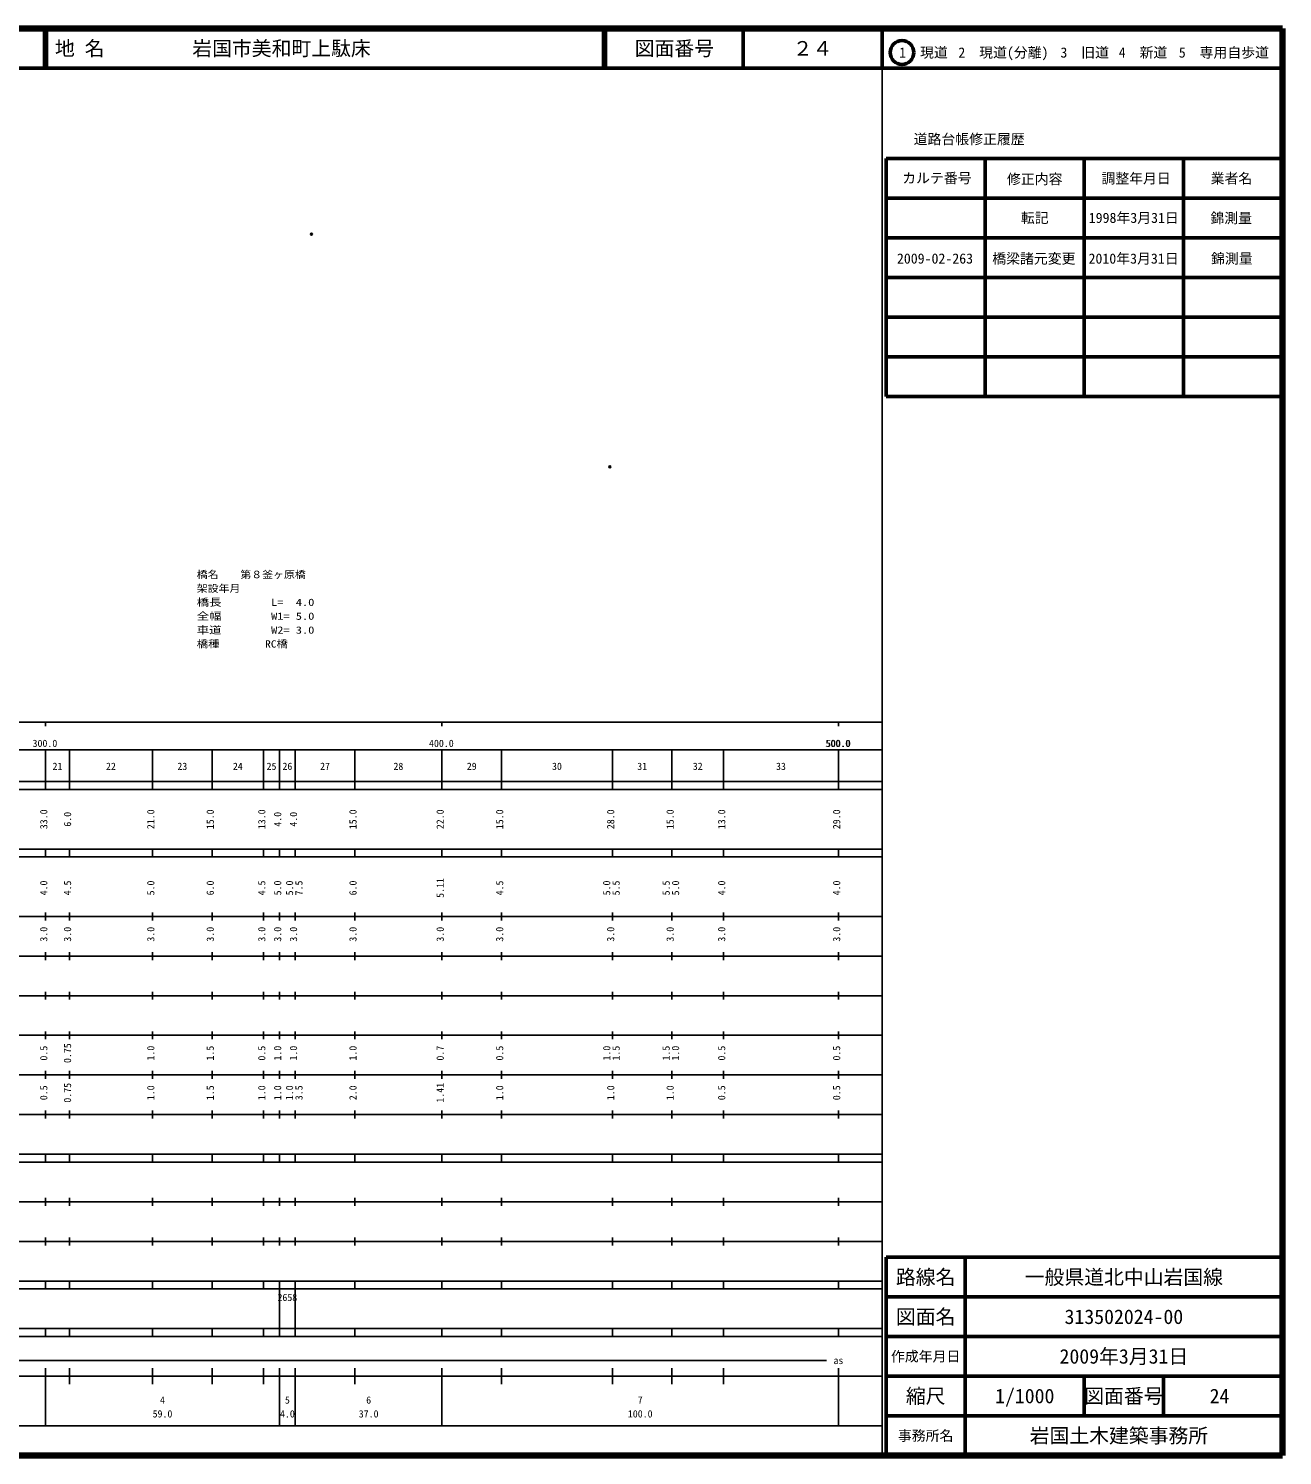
# Model space of a CAD drawing. Units: millimetres on the paper. Extents: x 40 to 680, y 20 to 380.
# Drawn here: x 363.7 to 680, y 20 to 380 of the extents above; entities that cross this region are included whole.
import ezdxf
from ezdxf.enums import TextEntityAlignment as Align

# ---------------------------------------------------------------- set-up
doc = ezdxf.new("R2010")
doc.units = ezdxf.units.MM
doc.header["$PDMODE"] = 32
doc.header["$PDSIZE"] = 0.5
for name, color, linetype in [('M-OTRS', 6, 'Continuous'), ('M-STR-HTXT', 7, 'Continuous'), ('M-TTL-TXT', 7, 'Continuous')]:
    doc.layers.add(name, color=color, linetype=linetype)
for name, color, linetype, lineweight in [('M-TTL', 2, 'Continuous', 140), ('M-TTL-BAND', 7, 'Continuous', 25), ('M-TTL-FRAM', 2, 'Continuous', 50), ('M-TTL-LINE', 7, 'Continuous', 50)]:
    doc.layers.add(name, color=color, linetype=linetype, lineweight=lineweight)
doc.styles.add('ＭＳ ゴシック', font='')
doc.styles.get('ＭＳ ゴシック').set_extended_font_data('MS Gothic')

msp = doc.modelspace()

# ---------------------------------------------------------------- linework, layer by layer
at = {"layer": 'M-OTRS'}
for p in [(435.058, 328.11), (510.343, 269.419)]:
    msp.add_point(p, dxfattribs=at)
at = {"layer": 'M-TTL'}
for p, q in [((680, 380), (40, 380)), ((680, 20), (680, 380)), ((40, 20), (680, 20))]:
    msp.add_line(p, q, dxfattribs=at)
at = {"layer": 'M-TTL-BAND'}
for p, q in [((579, 20), (579, 370)), ((40, 205), (579, 205)), ((368, 205), (368, 204)), ((468, 205), (468, 204)), ((568, 205), (568, 204)), ((68, 198), (579, 198)), ((368, 188), (368, 198)), ((374, 188), (374, 198)), ((395, 188), (395, 198)), ((410, 188), (410, 198)), ((423, 188), (423, 198)), ((427, 188), (427, 198)), ((431, 188), (431, 198)), ((446, 188), (446, 198)), ((468, 188), (468, 198)), ((483, 188), (483, 198)), ((511, 188), (511, 198)), ((526, 188), (526, 198)), ((539, 188), (539, 198)), ((568, 188), (568, 198)), ((40, 190), (579, 190)), ((40, 188), (579, 188)), ((40, 173), (579, 173)), ((368, 171), (368, 173)), ((374, 171), (374, 173)), ((395, 171), (395, 173)), ((410, 171), (410, 173)), ((423, 171), (423, 173)), ((427, 171), (427, 173)), ((431, 171), (431, 173)), ((446, 171), (446, 173)), ((468, 171), (468, 173)), ((483, 171), (483, 173)), ((511, 171), (511, 173)), ((526, 171), (526, 173)), ((539, 171), (539, 173)), ((568, 171), (568, 173)), ((40, 171), (579, 171)), ((40, 156), (579, 156)), ((368, 155), (368, 157)), ((374, 155), (374, 157)), ((395, 155), (395, 157)), ((410, 155), (410, 157)), ((423, 155), (423, 157)), ((427, 155), (427, 157)), ((431, 155), (431, 157)), ((446, 155), (446, 157)), ((468, 155), (468, 157)), ((483, 155), (483, 157)), ((511, 155), (511, 157)), ((526, 155), (526, 157)), ((539, 155), (539, 157)), ((568, 155), (568, 157)), ((46, 146), (579, 146)), ((368, 145), (368, 147)), ((374, 145), (374, 147)), ((395, 145), (395, 147)), ((410, 145), (410, 147)), ((423, 145), (423, 147)), ((427, 145), (427, 147)), ((431, 145), (431, 147)), ((446, 145), (446, 147)), ((468, 145), (468, 147)), ((483, 145), (483, 147)), ((511, 145), (511, 147)), ((526, 145), (526, 147)), ((539, 145), (539, 147)), ((568, 145), (568, 147)), ((368, 135), (368, 137)), ((374, 135), (374, 137)), ((395, 135), (395, 137)), ((410, 135), (410, 137)), ((423, 135), (423, 137)), ((427, 135), (427, 137)), ((431, 135), (431, 137)), ((446, 135), (446, 137)), ((468, 135), (468, 137)), ((483, 135), (483, 137)), ((511, 135), (511, 137)), ((526, 135), (526, 137)), ((539, 135), (539, 137)), ((568, 135), (568, 137)), ((52, 136), (579, 136)), ((46, 126), (579, 126)), ((368, 125), (368, 127)), ((374, 125), (374, 127)), ((395, 125), (395, 127)), ((410, 125), (410, 127)), ((423, 125), (423, 127)), ((427, 125), (427, 127)), ((431, 125), (431, 127)), ((446, 125), (446, 127)), ((468, 125), (468, 127)), ((483, 125), (483, 127)), ((511, 125), (511, 127)), ((526, 125), (526, 127)), ((539, 125), (539, 127)), ((568, 125), (568, 127)), ((52, 116), (579, 116)), ((368, 115), (368, 117)), ((374, 115), (374, 117)), ((395, 115), (395, 117)), ((410, 115), (410, 117)), ((423, 115), (423, 117)), ((427, 115), (427, 117)), ((431, 115), (431, 117)), ((446, 115), (446, 117)), ((468, 115), (468, 117)), ((483, 115), (483, 117)), ((511, 115), (511, 117)), ((526, 115), (526, 117)), ((539, 115), (539, 117)), ((568, 115), (568, 117)), ((46, 106), (579, 106)), ((368, 105), (368, 107)), ((374, 105), (374, 107)), ((395, 105), (395, 107)), ((410, 105), (410, 107)), ((423, 105), (423, 107)), ((427, 105), (427, 107)), ((431, 105), (431, 107)), ((446, 105), (446, 107)), ((468, 105), (468, 107)), ((483, 105), (483, 107)), ((511, 105), (511, 107)), ((526, 105), (526, 107)), ((539, 105), (539, 107)), ((568, 105), (568, 107)), ((40, 96), (579, 96)), ((40, 94), (579, 94)), ((368, 94), (368, 96)), ((374, 94), (374, 96)), ((395, 94), (395, 96)), ((410, 94), (410, 96)), ((423, 94), (423, 96)), ((427, 94), (427, 96)), ((431, 94), (431, 96)), ((446, 94), (446, 96)), ((468, 94), (468, 96)), ((483, 94), (483, 96)), ((511, 94), (511, 96)), ((526, 94), (526, 96)), ((539, 94), (539, 96)), ((568, 94), (568, 96)), ((49, 84), (579, 84)), ((368, 83), (368, 85)), ((374, 83), (374, 85)), ((395, 83), (395, 85)), ((410, 83), (410, 85)), ((423, 83), (423, 85)), ((427, 83), (427, 85)), ((431, 83), (431, 85)), ((446, 83), (446, 85)), ((468, 83), (468, 85)), ((483, 83), (483, 85)), ((511, 83), (511, 85)), ((526, 83), (526, 85)), ((539, 83), (539, 85)), ((568, 83), (568, 85)), ((40, 74), (579, 74)), ((368, 73), (368, 75)), ((374, 73), (374, 75)), ((395, 73), (395, 75)), ((410, 73), (410, 75)), ((423, 73), (423, 75)), ((427, 73), (427, 75)), ((431, 73), (431, 75)), ((446, 73), (446, 75)), ((468, 73), (468, 75)), ((483, 73), (483, 75)), ((511, 73), (511, 75)), ((526, 73), (526, 75)), ((539, 73), (539, 75)), ((568, 73), (568, 75)), ((40, 64), (579, 64)), ((40, 62), (579, 62)), ((368, 62), (368, 64)), ((374, 62), (374, 64)), ((395, 62), (395, 64)), ((410, 62), (410, 64)), ((423, 62), (423, 64)), ((427, 62), (427, 64)), ((427, 52), (427, 62)), ((431, 62), (431, 64)), ((431, 52), (431, 62)), ((446, 62), (446, 64)), ((468, 62), (468, 64)), ((483, 62), (483, 64)), ((511, 62), (511, 64)), ((526, 62), (526, 64)), ((539, 62), (539, 64)), ((568, 62), (568, 64)), ((40, 52), (579, 52)), ((368, 50), (368, 52)), ((374, 50), (374, 52)), ((395, 50), (395, 52)), ((410, 50), (410, 52)), ((423, 50), (423, 52)), ((427, 50), (427, 52)), ((431, 50), (431, 52)), ((446, 50), (446, 52)), ((468, 50), (468, 52)), ((483, 50), (483, 52)), ((511, 50), (511, 52)), ((526, 50), (526, 52)), ((539, 50), (539, 52)), ((568, 50), (568, 52)), ((40, 50), (579, 50)), ((71, 44), (565, 44)), ((40, 40), (579, 40)), ((368, 27.5), (368, 42)), ((374, 38), (374, 42)), ((395, 38), (395, 42)), ((410, 38), (410, 42)), ((423, 38), (423, 42)), ((427, 27.5), (427, 42)), ((431, 27.5), (431, 42)), ((446, 38), (446, 42)), ((468, 27.5), (468, 42)), ((483, 38), (483, 42)), ((511, 38), (511, 42)), ((526, 38), (526, 42)), ((539, 38), (539, 42)), ((568, 27.5), (568, 42)), ((68, 27.5), (579, 27.5))]:
    msp.add_line(p, q, dxfattribs=at)
at = {"layer": 'M-TTL-FRAM'}
for p, q in [((580, 347.197), (580, 287.197)), ((580, 347.197), (680, 347.197)), ((580, 287.197), (680, 287.197)), ((680, 70), (580, 70)), ((580, 70), (580, 20))]:
    msp.add_line(p, q, dxfattribs=at)
at = {"layer": 'M-TTL-LINE'}
for p, q in [((367.75, 380), (367.75, 370)), ((368.25, 380), (368.25, 370)), ((508.747, 380), (508.747, 370)), ((509.247, 380), (509.247, 370)), ((543.997, 380), (543.997, 370)), ((579, 380), (579, 370)), ((40, 370), (680, 370)), ((605, 347.197), (605, 287.197)), ((630, 347.197), (630, 287.197)), ((655, 347.197), (655, 287.197)), ((580, 337.197), (680, 337.197)), ((580, 327.197), (680, 327.197)), ((580, 317.197), (680, 317.197)), ((580, 307.197), (680, 307.197)), ((580, 297.197), (680, 297.197)), ((600, 70), (600, 20)), ((680, 60), (580, 60)), ((680, 50), (580, 50)), ((680, 40), (580, 40)), ((630, 40), (630, 30)), ((650, 40), (650, 30)), ((680, 30), (580, 30))]:
    msp.add_line(p, q, dxfattribs=at)
msp.add_circle((584.031, 373.958), 3, dxfattribs=at)

# ---------------------------------------------------------------- texts
at = {"layer": 'M-STR-HTXT', "style": 'ＭＳ ゴシック'}
for s, width, p in [('橋名\u3000\u3000第８釜ヶ原橋', 1.1, (406.137, 240.778)), ('架設年月\u3000\u3000', 1.1, (406.137, 237.278)), ('橋長\u3000\u3000\u3000\u3000L=  4.0', 1.25, (406.137, 233.778)), ('全幅\u3000\u3000\u3000\u3000W1= 5.0', 1.25, (406.137, 230.278)), ('車道\u3000\u3000\u3000\u3000W2= 3.0', 1.25, (406.137, 226.778)), ('橋種\u3000\u3000\u3000\u3000RC橋', 1.15, (406.137, 223.278))]:
    msp.add_text(s, height=1.833, dxfattribs=dict(at, width=width)).set_placement(p, align=Align.BOTTOM_LEFT)
at = {"layer": 'M-TTL-BAND', "style": 'ＭＳ ゴシック'}
for s, p in [('300.0', (367.844, 198.195)), ('400.0', (467.844, 198.195)), ('500.0', (567.844, 198.195)), ('500.0', (568, 198.195)), ('21', (371, 192.405)), ('22', (384.5, 192.405)), ('23', (402.5, 192.405)), ('24', (416.5, 192.405)), ('25', (425, 192.405)), ('26', (429, 192.405)), ('27', (438.5, 192.405)), ('28', (457, 192.405)), ('29', (475.5, 192.405)), ('30', (497, 192.405)), ('31', (518.5, 192.405)), ('32', (532.5, 192.405)), ('33', (553.5, 192.405)), ('as', (568, 42.5)), ('4', (397.5, 32.523)), ('5', (429, 32.523)), ('6', (449.5, 32.523)), ('7', (518, 32.523)), ('59.0', (397.5, 29.033)), ('4.0', (429, 29.033)), ('37.0', (449.5, 29.033)), ('100.0', (518, 29.033))]:
    msp.add_text(s, height=1.833, dxfattribs=at).set_placement(p, align=Align.BOTTOM_CENTER)
for s, p in [('33.0', (369, 180.5)), ('6.0', (375, 180.5)), ('21.0', (396, 180.5)), ('15.0', (411, 180.5)), ('13.0', (424, 180.5)), ('4.0', (428, 180.5)), ('4.0', (432, 180.5)), ('15.0', (447, 180.5)), ('22.0', (469, 180.5)), ('15.0', (484, 180.5)), ('28.0', (512, 180.5)), ('15.0', (527, 180.5)), ('13.0', (540, 180.5)), ('29.0', (569, 180.5)), ('4.0', (369, 163.174)), ('4.5', (375, 163.174)), ('5.0', (396, 163.174)), ('6.0', (411, 163.174)), ('4.5', (424, 163.174)), ('5.0', (428, 163.174)), ('5.0', (431, 163.174)), ('7.5', (433.37, 163.174)), ('6.0', (447, 163.174)), ('5.11', (469, 163.174)), ('4.5', (484, 163.174)), ('5.0', (511, 163.174)), ('5.5', (513.37, 163.174)), ('5.5', (526, 163.174)), ('5.0', (528.37, 163.174)), ('4.0', (540, 163.174)), ('4.0', (569, 163.174)), ('3.0', (369, 151.5)), ('3.0', (375, 151.5)), ('3.0', (396, 151.5)), ('3.0', (411, 151.5)), ('3.0', (424, 151.5)), ('3.0', (428, 151.5)), ('3.0', (432, 151.5)), ('3.0', (447, 151.5)), ('3.0', (469, 151.5)), ('3.0', (484, 151.5)), ('3.0', (512, 151.5)), ('3.0', (527, 151.5)), ('3.0', (540, 151.5)), ('3.0', (569, 151.5)), ('0.5', (369, 121.5)), ('0.75', (375, 121.5)), ('1.0', (396, 121.5)), ('1.5', (411, 121.5)), ('0.5', (424, 121.5)), ('1.0', (428, 121.5)), ('1.0', (432, 121.5)), ('1.0', (447, 121.5)), ('0.7', (469, 121.5)), ('0.5', (484, 121.5)), ('1.0', (511, 121.5)), ('1.5', (513.37, 121.5)), ('1.5', (526, 121.5)), ('1.0', (528.37, 121.5)), ('0.5', (540, 121.5)), ('0.5', (569, 121.5)), ('0.5', (369, 111.5)), ('0.75', (375, 111.5)), ('1.0', (396, 111.5)), ('1.5', (411, 111.5)), ('1.0', (424, 111.5)), ('1.0', (428, 111.5)), ('1.0', (431, 111.5)), ('3.5', (433.37, 111.5)), ('2.0', (447, 111.5)), ('1.41', (469, 111.5)), ('1.0', (484, 111.5)), ('1.0', (512, 111.5)), ('1.0', (527, 111.5)), ('0.5', (540, 111.5)), ('0.5', (569, 111.5))]:
    msp.add_text(s, height=1.833, rotation=90, dxfattribs=at).set_placement(p, align=Align.BOTTOM_CENTER)
msp.add_text('2658', height=1.833, dxfattribs=at).set_placement((426.5, 58.405), align=Align.BOTTOM_LEFT)
at = {"layer": 'M-TTL-TXT', "style": 'ＭＳ ゴシック'}
for s, p in [('地 名', (370.38, 375)), ('岩国市美和町上駄床', (405.024, 375))]:
    msp.add_text(s, height=3.666, dxfattribs=at).set_placement(p, align=Align.MIDDLE_LEFT)
for s, height, p in [('図面番号', 3.666, (526.622, 375)), ('２４', 3.666, (561.497, 375)), ('1\u3000現道', 2.566, (589.448, 373.958)), ('2\u3000現道(分離)', 2.566, (609.619, 373.958)), ('3\u3000旧道', 2.566, (630.121, 373.958)), ('4\u3000新道', 2.566, (644.824, 373.958)), ('5\u3000専用自歩道', 2.566, (665.228, 373.958)), ('道路台帳修正履歴', 2.566, (600.968, 352.113)), ('カルテ番号', 2.566, (592.839, 342.277)), ('修正内容', 2.566, (617.509, 342.023)), ('調整年月日', 2.566, (643.089, 342.197)), ('業者名', 2.566, (667.134, 342.197)), ('転記', 2.566, (617.5, 332.245)), ('1998年3月31日', 2.566, (642.5, 332.245)), ('錦測量', 2.566, (667.077, 332.189)), ('2009-02-263', 2.566, (592.355, 321.981)), ('橋梁諸元変更', 2.566, (617.296, 321.963)), ('2010年3月31日', 2.566, (642.446, 321.963)), ('錦測量', 2.566, (667.246, 321.979)), ('路線名', 3.666, (590, 65)), ('路線名', 3.666, (590, 65)), ('一般県道北中山岩国線', 3.666, (640, 65)), ('図面名', 3.666, (590, 55)), ('図面名', 3.666, (590, 55)), ('313502024-00', 3.666, (640, 55)), ('2009年3月31日', 3.666, (640, 45)), ('作成年月日', 2.566, (590, 45)), ('作成年月日', 2.566, (590, 45)), ('縮尺', 3.666, (590, 35)), ('縮尺', 3.666, (590, 35)), ('1/1000', 3.666, (615, 35)), ('図面番号', 3.666, (640, 35)), ('図面番号', 3.666, (640, 35)), ('24', 3.666, (664.125, 35)), ('事務所名', 2.566, (590, 25)), ('事務所名', 2.566, (590, 25)), ('岩国土木建築事務所 ', 3.666, (640, 25))]:
    msp.add_text(s, height=height, dxfattribs=at).set_placement(p, align=Align.MIDDLE_CENTER)

doc.saveas('drawing.dxf')
